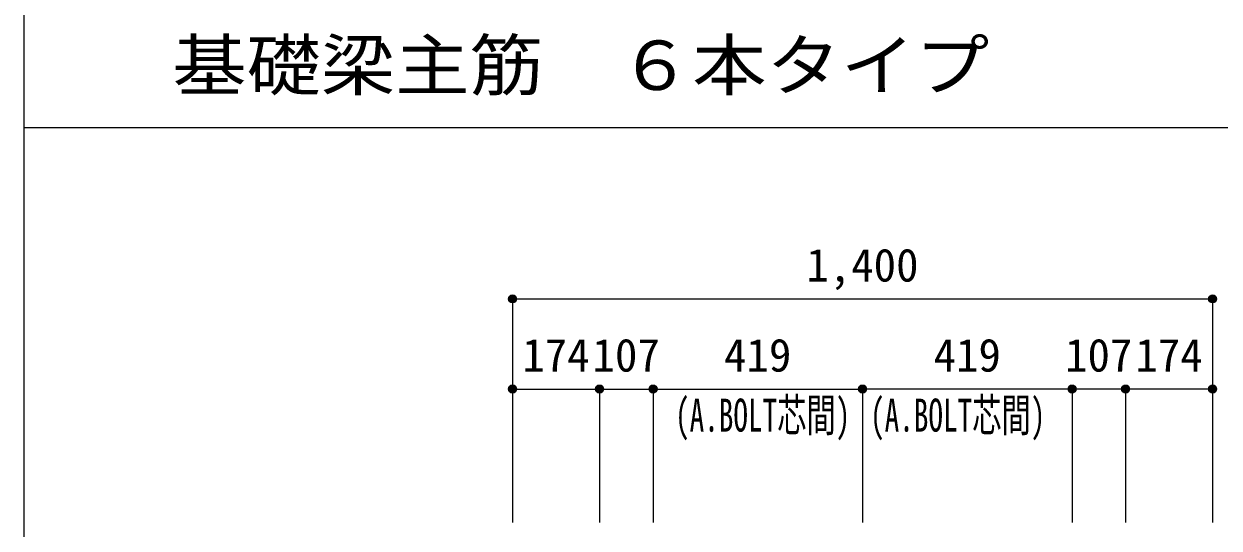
# Model space of a CAD drawing. Units: millimetres at full size, sheet at 1:30. Extents: x -5973 to 5954, y -4195 to 4201.
# Drawn here: x -5973 to -3583, y -1023 to -15 of the extents above; entities that cross this region are included whole.
import ezdxf
from ezdxf.enums import TextEntityAlignment as Align

# ---------------------------------------------------------------- set-up
doc = ezdxf.new("R2010")
doc.units = ezdxf.units.MM
doc.header["$LTSCALE"] = 30
doc.header["$PDMODE"] = 32
doc.header["$PDSIZE"] = 15
for name, color, linetype in [('0-7_文字', 4, 'Continuous'), ('0-D_寸法', 4, 'Continuous'), ('6-7_文字', 7, 'Continuous'), ('F-0_枠', 6, 'Continuous')]:
    doc.layers.add(name, color=color, linetype=linetype)
doc.styles.add('ＭＳ ゴシック', font='')
doc.styles.get('ＭＳ ゴシック').set_extended_font_data('MS Gothic')

msp = doc.modelspace()

# ---------------------------------------------------------------- linework, layer by layer
at = {"layer": '0-D_寸法'}
for p, q in [((-4995.8, -565.12), (-4995.8, -745.12)), ((-4995.8, -565.12), (-4995.8, -745.12)), ((-4995.8, -565.12), (-3595.8, -565.12)), ((-4995.8, -565.12), (-3595.8, -565.12)), ((-3595.8, -565.12), (-3595.8, -1012.16)), ((-4995.8, -745.12), (-4821.8, -745.12)), ((-4995.8, -745.12), (-4995.8, -1012.16)), ((-4821.8, -745.12), (-4821.8, -1012.16)), ((-4821.8, -745.12), (-4714.8, -745.12)), ((-4714.8, -745.12), (-4714.8, -1012.16)), ((-4714.8, -745.12), (-4295.8, -745.12)), ((-3876.8, -745.12), (-4295.8, -745.12)), ((-4295.8, -745.12), (-4295.8, -1012.16)), ((-3769.8, -745.12), (-3876.8, -745.12)), ((-3876.8, -745.12), (-3876.8, -1012.16)), ((-3595.8, -745.12), (-3769.8, -745.12)), ((-3769.8, -745.12), (-3769.8, -1012.16)), ((-3595.8, -745.12), (-3595.8, -1012.16))]:
    msp.add_line(p, q, dxfattribs=at)
for centre, radius in [((-4995.8, -565.12), 8), ((-4995.8, -565.12), 7.2), ((-4995.8, -565.12), 6.4), ((-4995.8, -565.12), 5.6), ((-4995.8, -565.12), 4.8), ((-4995.8, -565.12), 4), ((-4995.8, -565.12), 3.2), ((-4995.8, -565.12), 2.4), ((-4995.8, -565.12), 1.6), ((-4995.8, -565.12), 0.8), ((-3595.8, -565.12), 8), ((-3595.8, -565.12), 7.2), ((-3595.8, -565.12), 6.4), ((-3595.8, -565.12), 5.6), ((-3595.8, -565.12), 4.8), ((-3595.8, -565.12), 4), ((-3595.8, -565.12), 3.2), ((-3595.8, -565.12), 2.4), ((-3595.8, -565.12), 1.6), ((-3595.8, -565.12), 0.8), ((-4995.8, -745.12), 8), ((-4995.8, -745.12), 7.2), ((-4995.8, -745.12), 6.4), ((-4995.8, -745.12), 5.6), ((-4995.8, -745.12), 4.8), ((-4821.8, -745.12), 8), ((-4821.8, -745.12), 7.2), ((-4821.8, -745.12), 6.4), ((-4821.8, -745.12), 5.6), ((-4821.8, -745.12), 4.8), ((-4714.8, -745.12), 8), ((-4714.8, -745.12), 7.2), ((-4714.8, -745.12), 6.4), ((-4714.8, -745.12), 5.6), ((-4714.8, -745.12), 4.8), ((-4295.8, -745.12), 8), ((-4295.8, -745.12), 7.2), ((-4295.8, -745.12), 6.4), ((-4295.8, -745.12), 5.6), ((-4295.8, -745.12), 4.8), ((-3876.8, -745.12), 8), ((-3876.8, -745.12), 7.2), ((-3876.8, -745.12), 6.4), ((-3876.8, -745.12), 5.6), ((-3876.8, -745.12), 4.8), ((-3769.8, -745.12), 8), ((-3769.8, -745.12), 7.2), ((-3769.8, -745.12), 6.4), ((-3769.8, -745.12), 5.6), ((-3769.8, -745.12), 4.8), ((-3595.8, -745.12), 8), ((-3595.8, -745.12), 7.2), ((-3595.8, -745.12), 6.4), ((-3595.8, -745.12), 5.6), ((-3595.8, -745.12), 4.8), ((-4995.8, -745.12), 4), ((-4995.8, -745.12), 3.2), ((-4995.8, -745.12), 2.4), ((-4995.8, -745.12), 1.6), ((-4995.8, -745.12), 0.8), ((-4821.8, -745.12), 4), ((-4821.8, -745.12), 3.2), ((-4821.8, -745.12), 2.4), ((-4821.8, -745.12), 1.6), ((-4821.8, -745.12), 0.8), ((-4714.8, -745.12), 4), ((-4714.8, -745.12), 3.2), ((-4714.8, -745.12), 2.4), ((-4714.8, -745.12), 1.6), ((-4714.8, -745.12), 0.8), ((-4295.8, -745.12), 4), ((-4295.8, -745.12), 3.2), ((-4295.8, -745.12), 2.4), ((-4295.8, -745.12), 1.6), ((-4295.8, -745.12), 0.8), ((-3876.8, -745.12), 4), ((-3876.8, -745.12), 3.2), ((-3876.8, -745.12), 2.4), ((-3876.8, -745.12), 1.6), ((-3876.8, -745.12), 0.8), ((-3769.8, -745.12), 4), ((-3769.8, -745.12), 3.2), ((-3769.8, -745.12), 2.4), ((-3769.8, -745.12), 1.6), ((-3769.8, -745.12), 0.8), ((-3595.8, -745.12), 4), ((-3595.8, -745.12), 3.2), ((-3595.8, -745.12), 2.4), ((-3595.8, -745.12), 1.6), ((-3595.8, -745.12), 0.8)]:
    msp.add_circle(centre, radius, dxfattribs=at)
at = {"layer": '0-D_寸法', "color": 7}
for p in [(-4995.8, -565.12), (-4995.8, -565.12), (-3595.8, -565.12), (-4995.8, -745.12), (-4821.8, -745.12), (-4821.8, -745.12), (-4714.8, -745.12), (-4295.8, -745.12), (-4295.8, -745.12), (-3876.8, -745.12), (-3876.8, -745.12), (-3769.8, -745.12), (-3769.8, -745.12), (-3595.8, -745.12), (-3595.8, -745.12)]:
    msp.add_point(p, dxfattribs=at)
at = {"layer": 'F-0_枠'}
msp.add_line((-5972.88, 4201.15), (-5972.88, -4195.24), dxfattribs=at)
at = {"layer": 'F-0_枠', "color": 2}
msp.add_line((-5972.88, -222.05), (3723.6, -222.05), dxfattribs=at)

# ---------------------------------------------------------------- texts
at = {"layer": '0-7_文字', "style": 'ＭＳ ゴシック', "width": 0.65}
for p in [(-4670.8, -850.12), (-4280.8, -850.12)]:
    msp.add_text('(A.BOLT芯間)', height=65.98, dxfattribs=at).set_placement(p, align=Align.BOTTOM_LEFT)
at = {"layer": '0-D_寸法', "style": 'ＭＳ ゴシック'}
for s, p in [('1,400', (-4408.3, -550.12)), ('107', (-4835.8, -730.12)), ('419', (-4572.8, -730.12)), ('419', (-4153.8, -730.12)), ('107', (-3890.8, -730.12)), ('174', (-4976.3, -730.12)), ('174', (-3750.3, -730.12))]:
    msp.add_text(s, height=65.98, dxfattribs=at).set_placement(p, align=Align.BOTTOM_LEFT)
at = {"layer": '6-7_文字', "color": 2, "style": 'ＭＳ ゴシック', "width": 1.1}
msp.add_text('\u3000\u3000基礎梁主筋\u3000６本タイプ', height=98.97, dxfattribs=at).set_placement((-5972.88, -177.05), align=Align.BOTTOM_LEFT)

doc.saveas('drawing.dxf')
